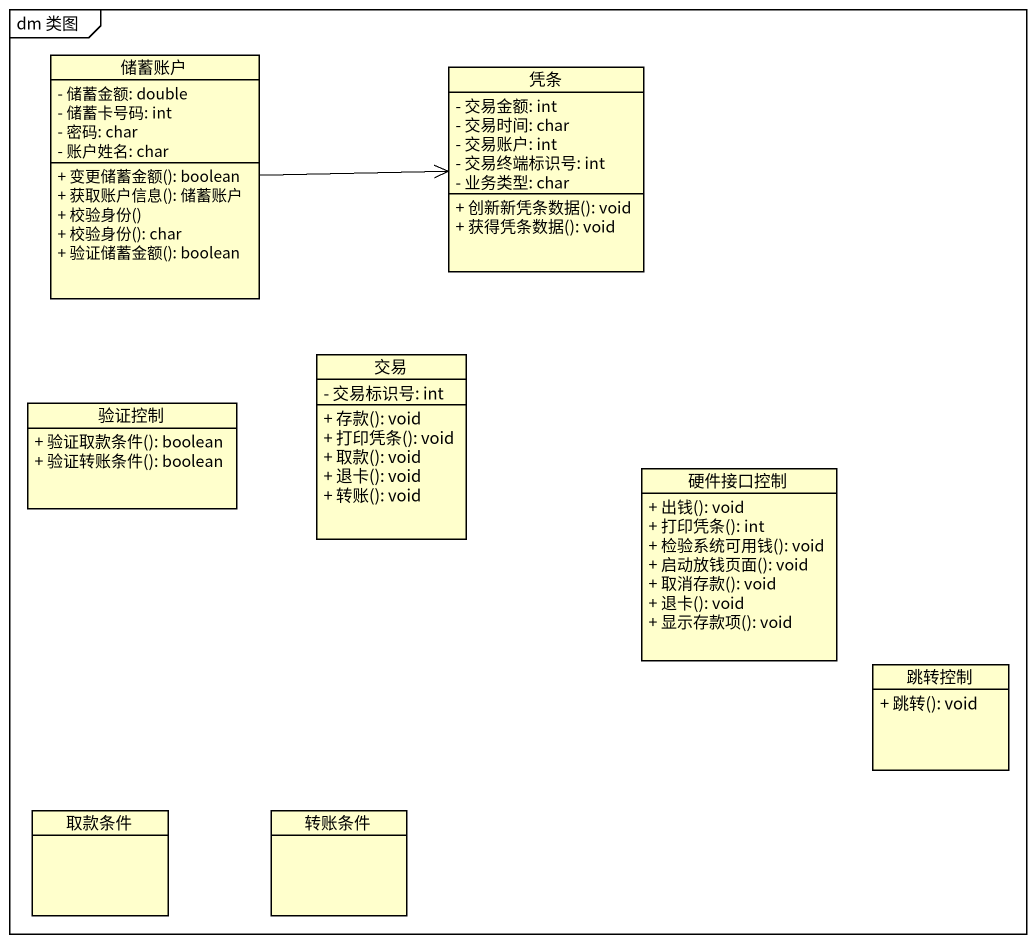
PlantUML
@startuml
mainframe dm 类图
hide circle
hide empty members
skinparam classAttributeIconSize 0
class 储蓄账户 {
  - 储蓄金额: double
  - 储蓄卡号码: int
  - 密码: char
  - 账户姓名: char
  + 变更储蓄金额(): boolean
  + 获取账户信息(): 储蓄账户
  + 校验身份()
  + 校验身份(): char
  + 验证储蓄金额(): boolean
}
class 凭条 {
  - 交易金额: int
  - 交易时间: char
  - 交易账户: int
  - 交易终端标识号: int
  - 业务类型: char
  + 创新新凭条数据(): void
  + 获得凭条数据(): void
}
class 交易 {
  - 交易标识号: int
  + 存款(): void
  + 打印凭条(): void
  + 取款(): void
  + 退卡(): void
  + 转账(): void
}
class 验证控制 {
  + 验证取款条件(): boolean
  + 验证转账条件(): boolean
}
class 硬件接口控制 {
  + 出钱(): void
  + 打印凭条(): int
  + 检验系统可用钱(): void
  + 启动放钱页面(): void
  + 取消存款(): void
  + 退卡(): void
  + 显示存款项(): void
}
class 跳转控制 {
  + 跳转(): void
}
class 取款条件
class 转账条件
储蓄账户 -right-> 凭条
@enduml
